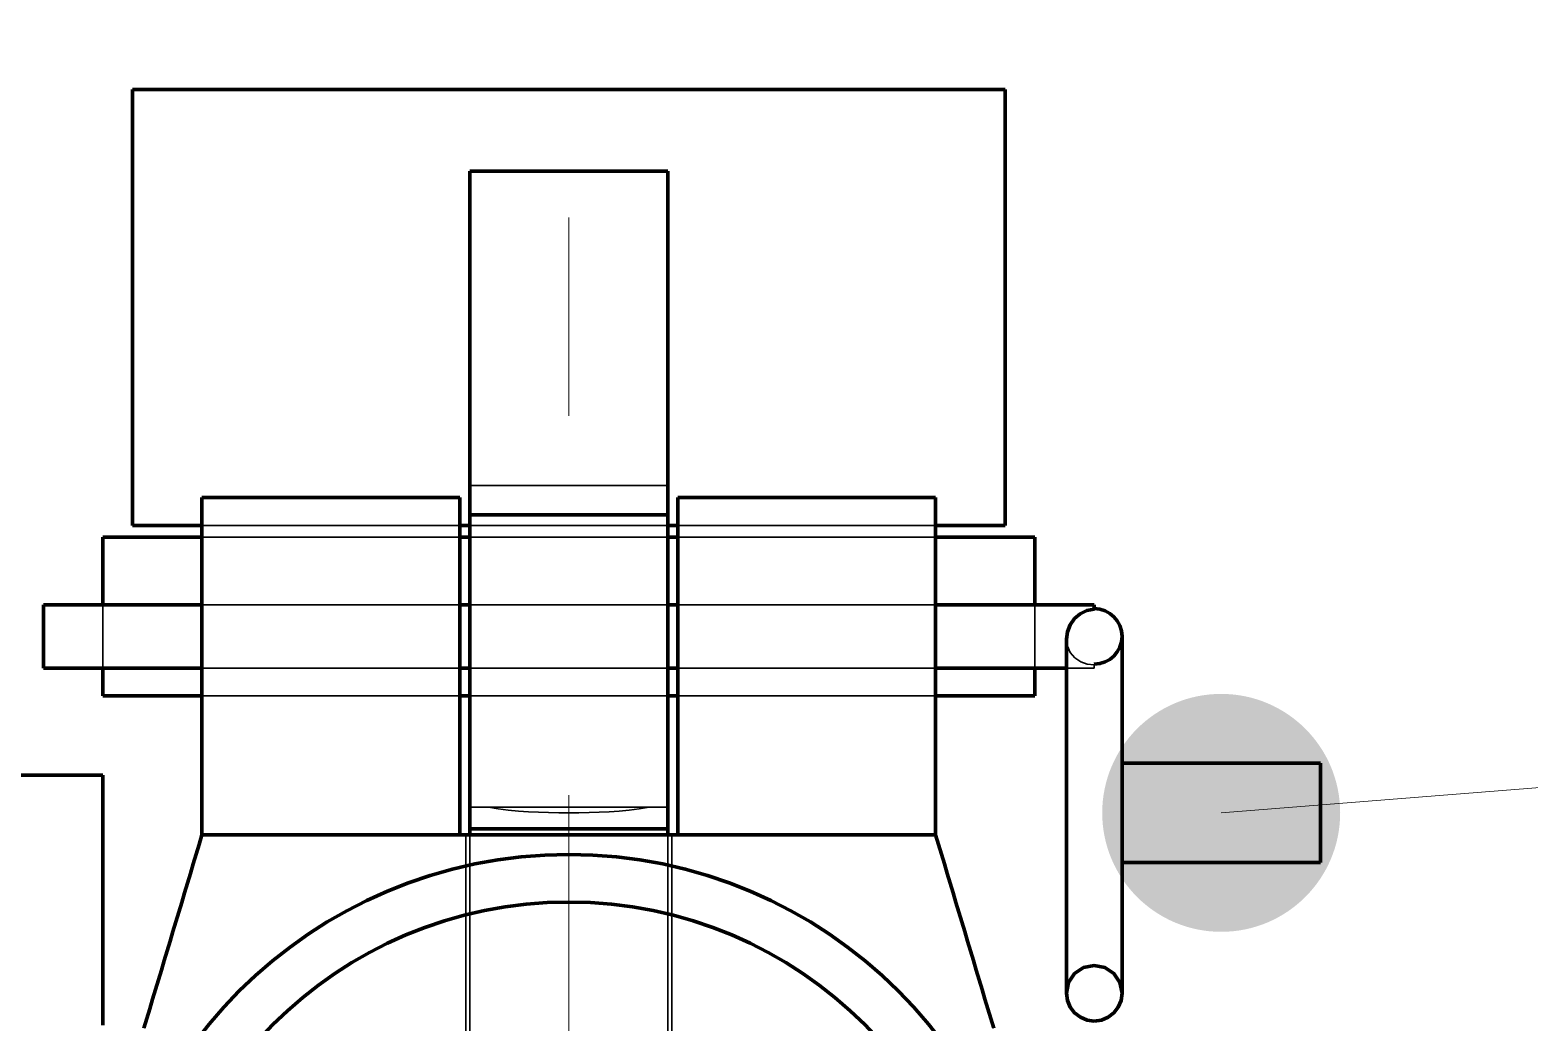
# Model space of a CAD drawing. Header units: millimetres. Extents: x 0 to 2382, y 0 to 420.
# Drawn here: x 160.28 to 167.84, y 310.14 to 315.15 of the extents above; entities that cross this region are included whole.
import ezdxf

# ---------------------------------------------------------------- set-up
doc = ezdxf.new("R2010")
doc.units = ezdxf.units.MM
doc.linetypes.add('IRAM-E-TRAZOS', pattern=[5, 4, -1])
doc.linetypes.add('IRAM-F-TRAZO-PUNTO', pattern=[20, 15, -2, 1, -2])
for name, color, linetype, lineweight in [('01-VISIBLE', 7, 'CONTINUOUS', 70), ('02-OCULTA', 4, 'IRAM-E-TRAZOS', 35), ('03-EJE', 1, 'IRAM-F-TRAZO-PUNTO', 18), ('08-FINA', 5, 'CONTINUOUS', 18)]:
    doc.layers.add(name, color=color, linetype=linetype, lineweight=lineweight)

msp = doc.modelspace()

# ---------------------------------------------------------------- hatches: boundary and pattern name
at = {"layer": '08-FINA'}
h = msp.add_hatch(color=7, dxfattribs=at)
h.dxf.hatch_style = 1
edge = h.paths.add_edge_path()
edge.add_arc((166.29, 311.1969), 0.6, 0, 360)

# ---------------------------------------------------------------- linework, layer by layer
at = {"layer": '01-VISIBLE'}
for p, q in [((160.8, 314.8456), (165.2, 314.8456)), ((162.5, 312.7008), (162.5, 314.4328)), ((162.5, 314.4328), (163.5, 314.4328)), ((163.5, 312.7008), (163.5, 314.4328)), ((161.15, 312.7869), (162.45, 312.7869)), ((161.15, 311.0869), (161.15, 312.7869)), ((162.45, 311.0869), (162.45, 312.7869)), ((163.55, 312.7869), (164.85, 312.7869)), ((163.55, 311.0869), (163.55, 312.7869)), ((164.85, 311.0869), (164.85, 312.7869)), ((162.5, 311.1163), (162.5, 312.7008)), ((162.5, 312.7008), (163.5, 312.7008)), ((163.5, 311.1163), (163.5, 312.7008)), ((160.8, 312.6456), (161.15, 312.6456)), ((162.45, 312.6456), (162.5, 312.6456)), ((163.5, 312.6456), (163.55, 312.6456)), ((164.85, 312.6456), (165.2, 312.6456)), ((160.65, 312.5869), (161.15, 312.5869)), ((162.45, 312.5869), (162.5, 312.5869)), ((163.5, 312.5869), (163.55, 312.5869)), ((164.85, 312.5869), (165.35, 312.5869)), ((160.35, 312.2469), (161.15, 312.2469)), ((162.45, 312.2469), (162.5, 312.2469)), ((163.5, 312.2469), (163.55, 312.2469)), ((164.85, 312.2469), (165.65, 312.2469)), ((160.35, 311.9269), (161.15, 311.9269)), ((162.45, 311.9269), (162.5, 311.9269)), ((163.5, 311.9269), (163.55, 311.9269)), ((164.85, 311.9269), (165.51, 311.9269)), ((160.65, 311.7869), (161.15, 311.7869)), ((162.45, 311.7869), (162.5, 311.7869)), ((163.5, 311.7869), (163.55, 311.7869)), ((164.85, 311.7869), (165.35, 311.7869)), ((165.79, 311.4469), (166.79, 311.4469)), ((160.65, 311.3869), (158.65, 311.3869)), ((161.15, 311.0869), (162.45, 311.0869)), ((162.45, 311.0869), (163.55, 311.0869)), ((162.5, 311.1163), (163.5, 311.1163)), ((162.5, 311.0869), (162.5, 311.1163)), ((163.5, 311.0869), (163.5, 311.1163)), ((163.55, 311.0869), (164.85, 311.0869)), ((165.79, 310.9469), (166.79, 310.9469))]:
    msp.add_line(p, q, dxfattribs=at)
for points in [[(160.8, 314.8456), (160.8, 314.8439), (160.8, 314.8421), (160.8, 314.8403), (160.8, 314.8385), (160.8, 314.8367), (160.8, 314.8349)], [(160.8, 314.8349), (160.8, 314.784), (160.8, 314.7331), (160.8, 314.6822), (160.8, 314.6313), (160.8, 314.5804), (160.8, 314.5295), (160.8, 314.4785), (160.8, 314.4276), (160.8, 314.3767), (160.8, 314.3258), (160.8, 314.2749), (160.8, 314.224), (160.8, 314.1731), (160.8, 314.1221), (160.8, 314.0712), (160.8, 314.0203), (160.8, 313.9694), (160.8, 313.9185), (160.8, 313.8676), (160.8, 313.8167), (160.8, 313.7657), (160.8, 313.7148), (160.8, 313.6639), (160.8, 313.613), (160.8, 313.5621), (160.8, 313.5112), (160.8, 313.4603), (160.8, 313.4094), (160.8, 313.3584), (160.8, 313.3075), (160.8, 313.2566), (160.8, 313.2057), (160.8, 313.1548), (160.8, 313.1039), (160.8, 313.053), (160.8, 313.002), (160.8, 312.9511), (160.8, 312.9002), (160.8, 312.8493), (160.8, 312.7984), (160.8, 312.7475), (160.8, 312.6966), (160.8, 312.6456)], [(165.2, 314.8456), (165.2, 314.8439), (165.2, 314.8421), (165.2, 314.8403), (165.2, 314.8385), (165.2, 314.8367), (165.2, 314.8349)], [(165.2, 314.8349), (165.2, 314.784), (165.2, 314.7331), (165.2, 314.6822), (165.2, 314.6313), (165.2, 314.5804), (165.2, 314.5295), (165.2, 314.4785), (165.2, 314.4276), (165.2, 314.3767), (165.2, 314.3258), (165.2, 314.2749), (165.2, 314.224), (165.2, 314.1731), (165.2, 314.1221), (165.2, 314.0712), (165.2, 314.0203), (165.2, 313.9694), (165.2, 313.9185), (165.2, 313.8676), (165.2, 313.8167), (165.2, 313.7657), (165.2, 313.7148), (165.2, 313.6639), (165.2, 313.613), (165.2, 313.5621), (165.2, 313.5112), (165.2, 313.4603), (165.2, 313.4094), (165.2, 313.3584), (165.2, 313.3075), (165.2, 313.2566), (165.2, 313.2057), (165.2, 313.1548), (165.2, 313.1039), (165.2, 313.053), (165.2, 313.002), (165.2, 312.9511), (165.2, 312.9002), (165.2, 312.8493), (165.2, 312.7984), (165.2, 312.7475), (165.2, 312.6966), (165.2, 312.6456)], [(160.65, 312.5869), (160.65, 312.5302), (160.65, 312.4736), (160.65, 312.4169), (160.65, 312.3602), (160.65, 312.3036), (160.65, 312.2469)], [(165.35, 312.5869), (165.35, 312.5302), (165.35, 312.4736), (165.35, 312.4169), (165.35, 312.3602), (165.35, 312.3036), (165.35, 312.2469)], [(160.35, 312.2469), (160.35, 312.1936), (160.35, 312.1402), (160.35, 312.0869), (160.35, 312.0336), (160.35, 311.9802), (160.35, 311.9269)], [(165.51, 312.0727), (165.5149, 312.1101), (165.5287, 312.1453), (165.5503, 312.1764), (165.5787, 312.2013), (165.6127, 312.2177), (165.65, 312.2236)], [(165.65, 312.2469), (165.65, 312.243), (165.65, 312.2391), (165.65, 312.2352), (165.65, 312.2313), (165.65, 312.2275), (165.65, 312.2236)], [(165.65, 312.2269), (165.65, 312.2302), (165.65, 312.2336), (165.65, 312.2369), (165.65, 312.2402), (165.65, 312.2436), (165.65, 312.2469)], [(165.51, 312.0727), (165.51, 312.0217), (165.51, 311.9706), (165.51, 311.9196), (165.51, 311.8686), (165.51, 311.8176), (165.51, 311.7665), (165.51, 311.7155), (165.51, 311.6645), (165.51, 311.6135), (165.51, 311.5625), (165.51, 311.5114), (165.51, 311.4604), (165.51, 311.4094), (165.51, 311.3584), (165.51, 311.3073), (165.51, 311.2563), (165.51, 311.2053), (165.51, 311.1543), (165.51, 311.1033), (165.51, 311.0522), (165.51, 311.0012), (165.51, 310.9502), (165.51, 310.8992), (165.51, 310.8481), (165.51, 310.7971), (165.51, 310.7461), (165.51, 310.6951), (165.51, 310.6441), (165.51, 310.593), (165.51, 310.542), (165.51, 310.491), (165.51, 310.44), (165.51, 310.3889), (165.51, 310.3379), (165.51, 310.2869)], [(165.79, 310.2869), (165.79, 310.3383), (165.79, 310.3898), (165.79, 310.4412), (165.79, 310.4926), (165.79, 310.544), (165.79, 310.5955), (165.79, 310.6469), (165.79, 310.6983), (165.79, 310.7498), (165.79, 310.8012), (165.79, 310.8526), (165.79, 310.904), (165.79, 310.9555), (165.79, 311.0069), (165.79, 311.0583), (165.79, 311.1098), (165.79, 311.1612), (165.79, 311.2126), (165.79, 311.264), (165.79, 311.3155), (165.79, 311.3669), (165.79, 311.4183), (165.79, 311.4698), (165.79, 311.5212), (165.79, 311.5726), (165.79, 311.624), (165.79, 311.6755), (165.79, 311.7269), (165.79, 311.7783), (165.79, 311.8298), (165.79, 311.8812), (165.79, 311.9326), (165.79, 311.984), (165.79, 312.0355), (165.79, 312.0869)], [(160.65, 311.9269), (160.65, 311.9036), (160.65, 311.8802), (160.65, 311.8569), (160.65, 311.8336), (160.65, 311.8102), (160.65, 311.7869)], [(165.35, 311.9269), (165.35, 311.9036), (165.35, 311.8802), (165.35, 311.8569), (165.35, 311.8336), (165.35, 311.8102), (165.35, 311.7869)], [(165.51, 311.9269), (165.51, 311.8757), (165.51, 311.8244), (165.51, 311.7732), (165.51, 311.7219), (165.51, 311.6707), (165.51, 311.6194), (165.51, 311.5682), (165.51, 311.5169), (165.51, 311.4657), (165.51, 311.4144), (165.51, 311.3632), (165.51, 311.3119), (165.51, 311.2607), (165.51, 311.2094), (165.51, 311.1582), (165.51, 311.1069), (165.51, 311.0557), (165.51, 311.0044), (165.51, 310.9532), (165.51, 310.9019), (165.51, 310.8507), (165.51, 310.7994), (165.51, 310.7482), (165.51, 310.6969), (165.51, 310.6457), (165.51, 310.5944), (165.51, 310.5432), (165.51, 310.4919), (165.51, 310.4407), (165.51, 310.3894), (165.51, 310.3382), (165.51, 310.2869)], [(165.79, 311.4469), (165.79, 311.3969), (165.79, 311.3469), (165.79, 311.2969), (165.79, 311.2469), (165.79, 311.1969), (165.79, 311.1469), (165.79, 311.0969), (165.79, 311.0469), (165.79, 310.9969), (165.79, 310.9469)], [(166.79, 311.4469), (166.79, 311.3969), (166.79, 311.3469), (166.79, 311.2969), (166.79, 311.2469), (166.79, 311.1969), (166.79, 311.1469), (166.79, 311.0969), (166.79, 311.0469), (166.79, 310.9969), (166.79, 310.9469)], [(160.65, 310.1262), (160.65, 310.1766), (160.65, 310.2271), (160.65, 310.2775), (160.65, 310.3279), (160.65, 310.3784), (160.65, 310.4288), (160.65, 310.4792), (160.65, 310.5296), (160.65, 310.5801), (160.65, 310.6305), (160.65, 310.6809), (160.65, 310.7313), (160.65, 310.7818), (160.65, 310.8322), (160.65, 310.8826), (160.65, 310.9331), (160.65, 310.9835), (160.65, 311.0339), (160.65, 311.0843), (160.65, 311.1348), (160.65, 311.1852), (160.65, 311.2356), (160.65, 311.286), (160.65, 311.3365), (160.65, 311.3869)], [(160.8573, 310.1113), (160.872, 310.1601), (160.8866, 310.2089), (160.9012, 310.2576), (160.9159, 310.3064), (160.9305, 310.3552), (160.9451, 310.404), (160.9598, 310.4528), (160.9744, 310.5015), (160.989, 310.5503), (161.0037, 310.5991), (161.0183, 310.6479), (161.0329, 310.6967), (161.0476, 310.7454), (161.0622, 310.7942), (161.0768, 310.843), (161.0915, 310.8918), (161.1061, 310.9406), (161.1207, 310.9893), (161.1354, 311.0381), (161.15, 311.0869)], [(165.1427, 310.1113), (165.128, 310.1601), (165.1134, 310.2089), (165.0988, 310.2576), (165.0841, 310.3064), (165.0695, 310.3552), (165.0549, 310.404), (165.0402, 310.4528), (165.0256, 310.5015), (165.011, 310.5503), (164.9963, 310.5991), (164.9817, 310.6479), (164.9671, 310.6967), (164.9524, 310.7454), (164.9378, 310.7942), (164.9232, 310.843), (164.9085, 310.8918), (164.8939, 310.9406), (164.8793, 310.9893), (164.8646, 311.0381), (164.85, 311.0869)], [(165.51, 310.2869), (165.5207, 310.3405), (165.551, 310.3859), (165.5964, 310.4162), (165.65, 310.4269), (165.7036, 310.4162), (165.749, 310.3859), (165.7793, 310.3405), (165.79, 310.2869)], [(165.65, 310.1469), (165.6138, 310.1517), (165.58, 310.1657), (165.551, 310.1879), (165.5288, 310.2169), (165.5148, 310.2507), (165.51, 310.2869)], [(165.65, 310.1469), (165.6862, 310.1517), (165.72, 310.1657), (165.749, 310.1879), (165.7712, 310.2169), (165.7852, 310.2507), (165.79, 310.2869)], [(165.79, 310.2869), (165.79, 310.2869), (165.79, 310.2869), (165.79, 310.2869), (165.79, 310.2869), (165.79, 310.2869), (165.79, 310.2869)]]:
    msp.add_lwpolyline(points, dxfattribs=at)
msp.add_circle((163, 308.6369), 2.11, dxfattribs=at)
for centre, radius, start, end in [((165.65, 312.0869), 0.14, -90, 90), ((163, 308.6369), 2.35, 90, -90), ((163, 308.6369), 2.35, -90, 90)]:
    msp.add_arc(centre, radius, start, end, dxfattribs=at)
at = {"layer": '02-OCULTA'}
for p, q in [((162.5, 311.1163), (162.5, 312.8484)), ((162.5, 312.8484), (163.5, 312.8484)), ((163.5, 311.1163), (163.5, 312.8484)), ((161.15, 311.0869), (161.15, 312.7869)), ((161.15, 312.7869), (162.45, 312.7869)), ((162.45, 311.0869), (162.45, 312.7869)), ((163.55, 311.0869), (163.55, 312.7869)), ((163.55, 312.7869), (164.85, 312.7869)), ((164.85, 311.0869), (164.85, 312.7869)), ((161.15, 312.6456), (162.45, 312.6456)), ((162.5, 312.6456), (163.5, 312.6456)), ((163.55, 312.6456), (164.85, 312.6456)), ((161.15, 312.5869), (162.45, 312.5869)), ((161.15, 312.5869), (162.45, 312.5869)), ((162.5, 312.5869), (163.5, 312.5869)), ((162.5, 312.5869), (163.5, 312.5869)), ((163.55, 312.5869), (164.85, 312.5869)), ((163.55, 312.5869), (164.85, 312.5869)), ((161.15, 312.2469), (162.45, 312.2469)), ((161.15, 312.2469), (162.45, 312.2469)), ((162.5, 312.2469), (163.5, 312.2469)), ((162.5, 312.2469), (163.5, 312.2469)), ((163.55, 312.2469), (164.85, 312.2469)), ((163.55, 312.2469), (164.85, 312.2469)), ((161.15, 311.9269), (162.45, 311.9269)), ((161.15, 311.9269), (162.45, 311.9269)), ((162.5, 311.9269), (163.5, 311.9269)), ((162.5, 311.9269), (163.5, 311.9269)), ((163.55, 311.9269), (164.85, 311.9269)), ((163.55, 311.9269), (164.85, 311.9269)), ((165.51, 311.9269), (165.65, 311.9269)), ((161.15, 311.7869), (162.45, 311.7869)), ((161.15, 311.7869), (162.45, 311.7869)), ((162.5, 311.7869), (163.5, 311.7869)), ((162.5, 311.7869), (163.5, 311.7869)), ((163.55, 311.7869), (164.85, 311.7869)), ((163.55, 311.7869), (164.85, 311.7869)), ((162.5, 311.1163), (162.5, 311.2256)), ((163.4058, 311.2256), (162.5942, 311.2256)), ((163.5, 311.1163), (163.5, 311.2256)), ((162.45, 311.0869), (161.15, 311.0869)), ((163.55, 311.0869), (162.45, 311.0869)), ((162.48, 307.6256), (162.48, 311.0869)), ((162.5, 307.6256), (162.5, 311.0869)), ((163.5, 307.6256), (163.5, 311.0869)), ((163.52, 307.6256), (163.52, 311.0869)), ((164.85, 311.0869), (163.55, 311.0869))]:
    msp.add_line(p, q, dxfattribs=at)
for points in [[(160.8, 312.6456), (160.8, 312.6956), (160.8, 312.7456), (160.8, 312.7956), (160.8, 312.8456), (160.8, 312.8956), (160.8, 312.9456), (160.8, 312.9956), (160.8, 313.0456), (160.8, 313.0956), (160.8, 313.1456), (160.8, 313.1956), (160.8, 313.2456), (160.8, 313.2956), (160.8, 313.3456), (160.8, 313.3956), (160.8, 313.4456), (160.8, 313.4956), (160.8, 313.5456), (160.8, 313.5956), (160.8, 313.6456), (160.8, 313.6956), (160.8, 313.7456), (160.8, 313.7956), (160.8, 313.8456), (160.8, 313.8956), (160.8, 313.9456), (160.8, 313.9956), (160.8, 314.0456), (160.8, 314.0956), (160.8, 314.1456), (160.8, 314.1956), (160.8, 314.2456), (160.8, 314.2956), (160.8, 314.3456), (160.8, 314.3956), (160.8, 314.4456), (160.8, 314.4956), (160.8, 314.5456), (160.8, 314.5956), (160.8, 314.6456), (160.8, 314.6956), (160.8, 314.7456), (160.8, 314.7956), (160.8, 314.8456)], [(165.2, 312.6456), (165.2, 312.6956), (165.2, 312.7456), (165.2, 312.7956), (165.2, 312.8456), (165.2, 312.8956), (165.2, 312.9456), (165.2, 312.9956), (165.2, 313.0456), (165.2, 313.0956), (165.2, 313.1456), (165.2, 313.1956), (165.2, 313.2456), (165.2, 313.2956), (165.2, 313.3456), (165.2, 313.3956), (165.2, 313.4456), (165.2, 313.4956), (165.2, 313.5456), (165.2, 313.5956), (165.2, 313.6456), (165.2, 313.6956), (165.2, 313.7456), (165.2, 313.7956), (165.2, 313.8456), (165.2, 313.8956), (165.2, 313.9456), (165.2, 313.9956), (165.2, 314.0456), (165.2, 314.0956), (165.2, 314.1456), (165.2, 314.1956), (165.2, 314.2456), (165.2, 314.2956), (165.2, 314.3456), (165.2, 314.3956), (165.2, 314.4456), (165.2, 314.4956), (165.2, 314.5456), (165.2, 314.5956), (165.2, 314.6456), (165.2, 314.6956), (165.2, 314.7456), (165.2, 314.7956), (165.2, 314.8456)], [(162.5, 314.4328), (162.5, 314.3817), (162.5, 314.3306), (162.5, 314.2795), (162.5, 314.2283), (162.5, 314.1772), (162.5, 314.1261), (162.5, 314.075), (162.5, 314.0239), (162.5, 313.9728), (162.5, 313.9217), (162.5, 313.8706), (162.5, 313.8195), (162.5, 313.7683), (162.5, 313.7172), (162.5, 313.6661), (162.5, 313.615), (162.5, 313.5639), (162.5, 313.5128), (162.5, 313.4617), (162.5, 313.4106), (162.5, 313.3595), (162.5, 313.3084), (162.5, 313.2572), (162.5, 313.2061), (162.5, 313.155), (162.5, 313.1039), (162.5, 313.0528), (162.5, 313.0017), (162.5, 312.9506), (162.5, 312.8995), (162.5, 312.8484)], [(163.5, 314.4328), (163.5, 314.3817), (163.5, 314.3306), (163.5, 314.2795), (163.5, 314.2283), (163.5, 314.1772), (163.5, 314.1261), (163.5, 314.075), (163.5, 314.0239), (163.5, 313.9728), (163.5, 313.9217), (163.5, 313.8706), (163.5, 313.8195), (163.5, 313.7683), (163.5, 313.7172), (163.5, 313.6661), (163.5, 313.615), (163.5, 313.5639), (163.5, 313.5128), (163.5, 313.4617), (163.5, 313.4106), (163.5, 313.3595), (163.5, 313.3084), (163.5, 313.2572), (163.5, 313.2061), (163.5, 313.155), (163.5, 313.1039), (163.5, 313.0528), (163.5, 313.0017), (163.5, 312.9506), (163.5, 312.8995), (163.5, 312.8484)], [(160.65, 311.7869), (160.65, 311.8369), (160.65, 311.8869), (160.65, 311.9369), (160.65, 311.9869), (160.65, 312.0369), (160.65, 312.0869), (160.65, 312.1369), (160.65, 312.1869), (160.65, 312.2369), (160.65, 312.2869), (160.65, 312.3369), (160.65, 312.3869), (160.65, 312.4369), (160.65, 312.4869), (160.65, 312.5369), (160.65, 312.5869)], [(161.15, 312.5869), (161.15, 312.5369), (161.15, 312.4869), (161.15, 312.4369), (161.15, 312.3869), (161.15, 312.3369), (161.15, 312.2869), (161.15, 312.2369), (161.15, 312.1869), (161.15, 312.1369), (161.15, 312.0869), (161.15, 312.0369), (161.15, 311.9869), (161.15, 311.9369), (161.15, 311.8869), (161.15, 311.8369), (161.15, 311.7869)], [(161.15, 311.7869), (161.15, 311.8369), (161.15, 311.8869), (161.15, 311.9369), (161.15, 311.9869), (161.15, 312.0369), (161.15, 312.0869), (161.15, 312.1369), (161.15, 312.1869), (161.15, 312.2369), (161.15, 312.2869), (161.15, 312.3369), (161.15, 312.3869), (161.15, 312.4369), (161.15, 312.4869), (161.15, 312.5369), (161.15, 312.5869)], [(162.45, 312.5869), (162.45, 312.5369), (162.45, 312.4869), (162.45, 312.4369), (162.45, 312.3869), (162.45, 312.3369), (162.45, 312.2869), (162.45, 312.2369), (162.45, 312.1869), (162.45, 312.1369), (162.45, 312.0869), (162.45, 312.0369), (162.45, 311.9869), (162.45, 311.9369), (162.45, 311.8869), (162.45, 311.8369), (162.45, 311.7869)], [(162.45, 311.7869), (162.45, 311.8369), (162.45, 311.8869), (162.45, 311.9369), (162.45, 311.9869), (162.45, 312.0369), (162.45, 312.0869), (162.45, 312.1369), (162.45, 312.1869), (162.45, 312.2369), (162.45, 312.2869), (162.45, 312.3369), (162.45, 312.3869), (162.45, 312.4369), (162.45, 312.4869), (162.45, 312.5369), (162.45, 312.5869)], [(162.5, 312.5869), (162.5, 312.5369), (162.5, 312.4869), (162.5, 312.4369), (162.5, 312.3869), (162.5, 312.3369), (162.5, 312.2869), (162.5, 312.2369), (162.5, 312.1869), (162.5, 312.1369), (162.5, 312.0869), (162.5, 312.0369), (162.5, 311.9869), (162.5, 311.9369), (162.5, 311.8869), (162.5, 311.8369), (162.5, 311.7869)], [(162.5, 311.7869), (162.5, 311.8369), (162.5, 311.8869), (162.5, 311.9369), (162.5, 311.9869), (162.5, 312.0369), (162.5, 312.0869), (162.5, 312.1369), (162.5, 312.1869), (162.5, 312.2369), (162.5, 312.2869), (162.5, 312.3369), (162.5, 312.3869), (162.5, 312.4369), (162.5, 312.4869), (162.5, 312.5369), (162.5, 312.5869)], [(163.5, 312.5869), (163.5, 312.5369), (163.5, 312.4869), (163.5, 312.4369), (163.5, 312.3869), (163.5, 312.3369), (163.5, 312.2869), (163.5, 312.2369), (163.5, 312.1869), (163.5, 312.1369), (163.5, 312.0869), (163.5, 312.0369), (163.5, 311.9869), (163.5, 311.9369), (163.5, 311.8869), (163.5, 311.8369), (163.5, 311.7869)], [(163.5, 311.7869), (163.5, 311.8369), (163.5, 311.8869), (163.5, 311.9369), (163.5, 311.9869), (163.5, 312.0369), (163.5, 312.0869), (163.5, 312.1369), (163.5, 312.1869), (163.5, 312.2369), (163.5, 312.2869), (163.5, 312.3369), (163.5, 312.3869), (163.5, 312.4369), (163.5, 312.4869), (163.5, 312.5369), (163.5, 312.5869)], [(163.55, 312.5869), (163.55, 312.5369), (163.55, 312.4869), (163.55, 312.4369), (163.55, 312.3869), (163.55, 312.3369), (163.55, 312.2869), (163.55, 312.2369), (163.55, 312.1869), (163.55, 312.1369), (163.55, 312.0869), (163.55, 312.0369), (163.55, 311.9869), (163.55, 311.9369), (163.55, 311.8869), (163.55, 311.8369), (163.55, 311.7869)], [(163.55, 311.7869), (163.55, 311.8369), (163.55, 311.8869), (163.55, 311.9369), (163.55, 311.9869), (163.55, 312.0369), (163.55, 312.0869), (163.55, 312.1369), (163.55, 312.1869), (163.55, 312.2369), (163.55, 312.2869), (163.55, 312.3369), (163.55, 312.3869), (163.55, 312.4369), (163.55, 312.4869), (163.55, 312.5369), (163.55, 312.5869)], [(164.85, 312.5869), (164.85, 312.5369), (164.85, 312.4869), (164.85, 312.4369), (164.85, 312.3869), (164.85, 312.3369), (164.85, 312.2869), (164.85, 312.2369), (164.85, 312.1869), (164.85, 312.1369), (164.85, 312.0869), (164.85, 312.0369), (164.85, 311.9869), (164.85, 311.9369), (164.85, 311.8869), (164.85, 311.8369), (164.85, 311.7869)], [(164.85, 311.7869), (164.85, 311.8369), (164.85, 311.8869), (164.85, 311.9369), (164.85, 311.9869), (164.85, 312.0369), (164.85, 312.0869), (164.85, 312.1369), (164.85, 312.1869), (164.85, 312.2369), (164.85, 312.2869), (164.85, 312.3369), (164.85, 312.3869), (164.85, 312.4369), (164.85, 312.4869), (164.85, 312.5369), (164.85, 312.5869)], [(165.35, 311.7869), (165.35, 311.8369), (165.35, 311.8869), (165.35, 311.9369), (165.35, 311.9869), (165.35, 312.0369), (165.35, 312.0869), (165.35, 312.1369), (165.35, 312.1869), (165.35, 312.2369), (165.35, 312.2869), (165.35, 312.3369), (165.35, 312.3869), (165.35, 312.4369), (165.35, 312.4869), (165.35, 312.5369), (165.35, 312.5869)], [(160.35, 311.9269), (160.35, 311.9802), (160.35, 312.0336), (160.35, 312.0869), (160.35, 312.1402), (160.35, 312.1936), (160.35, 312.2469)], [(160.65, 312.2469), (160.65, 312.1936), (160.65, 312.1402), (160.65, 312.0869), (160.65, 312.0336), (160.65, 311.9802), (160.65, 311.9269)], [(161.15, 312.2469), (161.15, 312.1936), (161.15, 312.1402), (161.15, 312.0869), (161.15, 312.0336), (161.15, 311.9802), (161.15, 311.9269)], [(161.15, 311.9269), (161.15, 311.9802), (161.15, 312.0336), (161.15, 312.0869), (161.15, 312.1402), (161.15, 312.1936), (161.15, 312.2469)], [(162.45, 312.2469), (162.45, 312.1936), (162.45, 312.1402), (162.45, 312.0869), (162.45, 312.0336), (162.45, 311.9802), (162.45, 311.9269)], [(162.45, 311.9269), (162.45, 311.9802), (162.45, 312.0336), (162.45, 312.0869), (162.45, 312.1402), (162.45, 312.1936), (162.45, 312.2469)], [(162.5, 312.2469), (162.5, 312.1936), (162.5, 312.1402), (162.5, 312.0869), (162.5, 312.0336), (162.5, 311.9802), (162.5, 311.9269)], [(162.5, 311.9269), (162.5, 311.9802), (162.5, 312.0336), (162.5, 312.0869), (162.5, 312.1402), (162.5, 312.1936), (162.5, 312.2469)], [(163.5, 312.2469), (163.5, 312.1936), (163.5, 312.1402), (163.5, 312.0869), (163.5, 312.0336), (163.5, 311.9802), (163.5, 311.9269)], [(163.5, 311.9269), (163.5, 311.9802), (163.5, 312.0336), (163.5, 312.0869), (163.5, 312.1402), (163.5, 312.1936), (163.5, 312.2469)], [(163.55, 312.2469), (163.55, 312.1936), (163.55, 312.1402), (163.55, 312.0869), (163.55, 312.0336), (163.55, 311.9802), (163.55, 311.9269)], [(163.55, 311.9269), (163.55, 311.9802), (163.55, 312.0336), (163.55, 312.0869), (163.55, 312.1402), (163.55, 312.1936), (163.55, 312.2469)], [(164.85, 312.2469), (164.85, 312.1936), (164.85, 312.1402), (164.85, 312.0869), (164.85, 312.0336), (164.85, 311.9802), (164.85, 311.9269)], [(164.85, 311.9269), (164.85, 311.9802), (164.85, 312.0336), (164.85, 312.0869), (164.85, 312.1402), (164.85, 312.1936), (164.85, 312.2469)], [(165.35, 312.2469), (165.35, 312.1936), (165.35, 312.1402), (165.35, 312.0869), (165.35, 312.0336), (165.35, 311.9802), (165.35, 311.9269)], [(165.51, 312.0727), (165.5149, 312.1101), (165.5287, 312.1453), (165.5503, 312.1764), (165.5787, 312.2013), (165.6127, 312.2177), (165.65, 312.2236)], [(165.65, 312.2236), (165.65, 312.2241), (165.65, 312.2247), (165.65, 312.2252), (165.65, 312.2258), (165.65, 312.2263), (165.65, 312.2269)], [(165.65, 312.2236), (165.65, 312.2241), (165.65, 312.2247), (165.65, 312.2252), (165.65, 312.2258), (165.65, 312.2263), (165.65, 312.2269)], [(165.65, 312.2269), (165.65, 312.2263), (165.65, 312.2258), (165.65, 312.2252), (165.65, 312.2247), (165.65, 312.2241), (165.65, 312.2236)], [(165.65, 311.9436), (165.6148, 311.9474), (165.5814, 311.9589), (165.5518, 311.9784), (165.5288, 312.0053), (165.5146, 312.0376), (165.51, 312.0727)], [(165.65, 311.9436), (165.6148, 311.9474), (165.5814, 311.9589), (165.5518, 311.9784), (165.5288, 312.0053), (165.5146, 312.0376), (165.51, 312.0727)], [(165.51, 312.0727), (165.51, 312.0484), (165.51, 312.0241), (165.51, 311.9998), (165.51, 311.9755), (165.51, 311.9512), (165.51, 311.9269)], [(165.79, 310.2869), (165.79, 310.3384), (165.79, 310.3898), (165.79, 310.4412), (165.79, 310.4926), (165.79, 310.5441), (165.79, 310.5955), (165.79, 310.6469), (165.79, 310.6984), (165.79, 310.7498), (165.79, 310.8012), (165.79, 310.8526), (165.79, 310.9041), (165.79, 310.9555), (165.79, 311.0069), (165.79, 311.0584), (165.79, 311.1098), (165.79, 311.1612), (165.79, 311.2126), (165.79, 311.2641), (165.79, 311.3155), (165.79, 311.3669), (165.79, 311.4183), (165.79, 311.4698), (165.79, 311.5212), (165.79, 311.5726), (165.79, 311.6241), (165.79, 311.6755), (165.79, 311.7269), (165.79, 311.7783), (165.79, 311.8298), (165.79, 311.8812), (165.79, 311.9326), (165.79, 311.984), (165.79, 312.0355), (165.79, 312.0869)], [(165.65, 311.9469), (165.65, 311.9463), (165.65, 311.9458), (165.65, 311.9452), (165.65, 311.9447), (165.65, 311.9441), (165.65, 311.9436)], [(165.65, 311.9436), (165.65, 311.9441), (165.65, 311.9447), (165.65, 311.9452), (165.65, 311.9458), (165.65, 311.9463), (165.65, 311.9469)], [(165.65, 311.9436), (165.65, 311.9408), (165.65, 311.938), (165.65, 311.9352), (165.65, 311.9325), (165.65, 311.9297), (165.65, 311.9269)], [(165.65, 311.9269), (165.65, 311.9297), (165.65, 311.9325), (165.65, 311.9352), (165.65, 311.938), (165.65, 311.9408), (165.65, 311.9436)], [(165.79, 310.9469), (165.79, 310.9969), (165.79, 311.0469), (165.79, 311.0969), (165.79, 311.1469), (165.79, 311.1969), (165.79, 311.2469), (165.79, 311.2969), (165.79, 311.3469), (165.79, 311.3969), (165.79, 311.4469)], [(166.79, 310.9469), (166.79, 310.9969), (166.79, 311.0469), (166.79, 311.0969), (166.79, 311.1469), (166.79, 311.1969), (166.79, 311.2469), (166.79, 311.2969), (166.79, 311.3469), (166.79, 311.3969), (166.79, 311.4469)], [(160.65, 311.3869), (160.65, 311.3365), (160.65, 311.286), (160.65, 311.2356), (160.65, 311.1852), (160.65, 311.1348), (160.65, 311.0843), (160.65, 311.0339), (160.65, 310.9835), (160.65, 310.9331), (160.65, 310.8826), (160.65, 310.8322), (160.65, 310.7818), (160.65, 310.7313), (160.65, 310.6809), (160.65, 310.6305), (160.65, 310.5801), (160.65, 310.5296), (160.65, 310.4792), (160.65, 310.4288), (160.65, 310.3784), (160.65, 310.3279), (160.65, 310.2775), (160.65, 310.2271), (160.65, 310.1766), (160.65, 310.1262)], [(163.5, 311.2256), (163.45, 311.2256), (163.4, 311.2256), (163.35, 311.2256), (163.3, 311.2256), (163.25, 311.2256), (163.2, 311.2256), (163.15, 311.2256), (163.1, 311.2256), (163.05, 311.2256), (163, 311.2256), (162.95, 311.2256), (162.9, 311.2256), (162.85, 311.2256), (162.8, 311.2256), (162.75, 311.2256), (162.7, 311.2256), (162.65, 311.2256), (162.6, 311.2256), (162.55, 311.2256), (162.5, 311.2256)], [(162.5, 311.2256), (162.55, 311.2256), (162.6, 311.2256), (162.65, 311.2256), (162.7, 311.2256), (162.75, 311.2256), (162.8, 311.2256), (162.85, 311.2256), (162.9, 311.2256), (162.95, 311.2256), (163, 311.2256), (163.05, 311.2256), (163.1, 311.2256), (163.15, 311.2256), (163.2, 311.2256), (163.25, 311.2256), (163.3, 311.2256), (163.35, 311.2256), (163.4, 311.2256), (163.45, 311.2256), (163.5, 311.2256)], [(162.5942, 311.2256), (162.6444, 311.2173), (162.6949, 311.211), (162.7456, 311.2061), (162.7964, 311.2025), (162.8473, 311.1998), (162.8982, 311.198), (162.9491, 311.1968), (163, 311.1963), (163.0509, 311.1968), (163.1018, 311.198), (163.1527, 311.1998), (163.2036, 311.2025), (163.2544, 311.2061), (163.3051, 311.211), (163.3556, 311.2173), (163.4058, 311.2256)], [(162.5942, 311.2256), (162.6449, 311.2256), (162.6956, 311.2256), (162.7463, 311.2256), (162.7971, 311.2256), (162.8478, 311.2256), (162.8985, 311.2256), (162.9493, 311.2256), (163, 311.2256), (163.0507, 311.2256), (163.1015, 311.2256), (163.1522, 311.2256), (163.2029, 311.2256), (163.2537, 311.2256), (163.3044, 311.2256), (163.3551, 311.2256), (163.4058, 311.2256)], [(160.8573, 310.1113), (160.872, 310.1601), (160.8866, 310.2089), (160.9012, 310.2576), (160.9159, 310.3064), (160.9305, 310.3552), (160.9451, 310.404), (160.9598, 310.4528), (160.9744, 310.5015), (160.989, 310.5503), (161.0037, 310.5991), (161.0183, 310.6479), (161.0329, 310.6967), (161.0476, 310.7454), (161.0622, 310.7942), (161.0768, 310.843), (161.0915, 310.8918), (161.1061, 310.9406), (161.1207, 310.9893), (161.1354, 311.0381), (161.15, 311.0869)], [(163.52, 311.0869), (163.468, 311.0869), (163.416, 311.0869), (163.364, 311.0869), (163.312, 311.0869), (163.26, 311.0869), (163.208, 311.0869), (163.156, 311.0869), (163.104, 311.0869), (163.052, 311.0869), (163, 311.0869), (162.948, 311.0869), (162.896, 311.0869), (162.844, 311.0869), (162.792, 311.0869), (162.74, 311.0869), (162.688, 311.0869), (162.636, 311.0869), (162.584, 311.0869), (162.532, 311.0869), (162.48, 311.0869)], [(162.48, 311.0869), (162.532, 311.0869), (162.584, 311.0869), (162.636, 311.0869), (162.688, 311.0869), (162.74, 311.0869), (162.792, 311.0869), (162.844, 311.0869), (162.896, 311.0869), (162.948, 311.0869), (163, 311.0869), (163.052, 311.0869), (163.104, 311.0869), (163.156, 311.0869), (163.208, 311.0869), (163.26, 311.0869), (163.312, 311.0869), (163.364, 311.0869), (163.416, 311.0869), (163.468, 311.0869), (163.52, 311.0869)], [(165.1427, 310.1113), (165.128, 310.1601), (165.1134, 310.2089), (165.0988, 310.2576), (165.0841, 310.3064), (165.0695, 310.3552), (165.0549, 310.404), (165.0402, 310.4528), (165.0256, 310.5015), (165.011, 310.5503), (164.9963, 310.5991), (164.9817, 310.6479), (164.9671, 310.6967), (164.9524, 310.7454), (164.9378, 310.7942), (164.9232, 310.843), (164.9085, 310.8918), (164.8939, 310.9406), (164.8793, 310.9893), (164.8646, 311.0381), (164.85, 311.0869)]]:
    msp.add_lwpolyline(points, dxfattribs=at)
msp.add_circle((163, 308.6369), 2.35, dxfattribs=at)
at = {"layer": '03-EJE'}
for p, q in [((163, 216.2), (163, 315.1456)), ((163, 305.9869), (163, 311.2869))]:
    msp.add_line(p, q, dxfattribs=at)
at = {"layer": '08-FINA'}
msp.add_line((204.0125, 314.1842), (166.29, 311.1969), dxfattribs=at)

doc.saveas('drawing.dxf')
